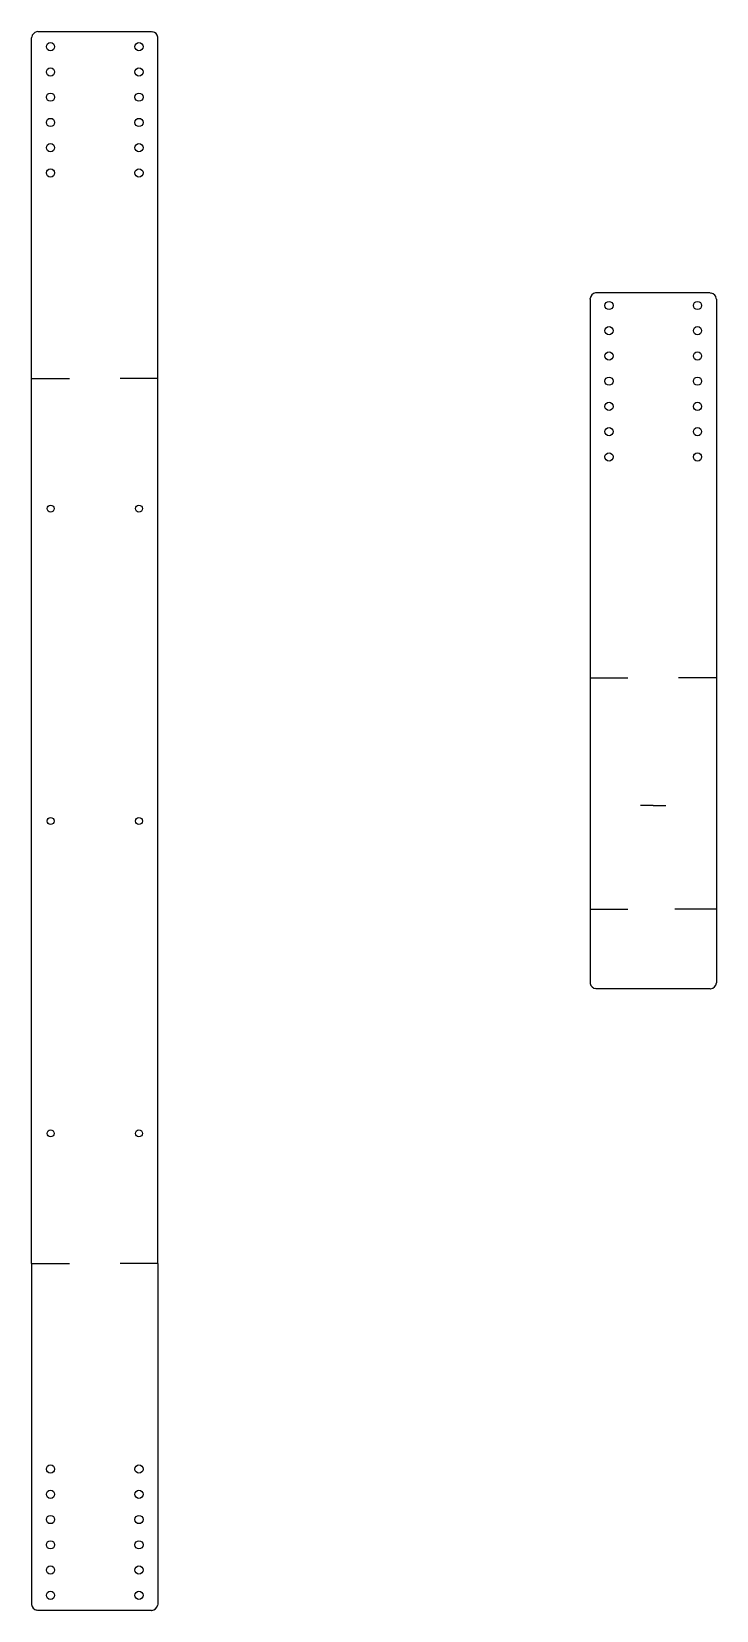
# Model space of a CAD drawing. Extents: x 0 to 1843, y 0 to 1314.
# Drawn here: x 1300 to 1843, y 63 to 1314 of the extents above; entities that cross this region are included whole.
import ezdxf

# ---------------------------------------------------------------- set-up
doc = ezdxf.new("R2010")
doc.units = 0
doc.linetypes.add('SLD-CONTINUA', pattern=[0])
doc.layers.get('0').update_dxf_attribs({"linetype": 'CONTINUOUS'})
doc.layers.add('MARCADO', color=5, linetype='CONTINUOUS')

msp = doc.modelspace()

# ---------------------------------------------------------------- linework, layer by layer
for p, q in [((1305.42774, 1313.965531), (1304.28167, 1313.683642)), ((1395.42774, 1313.965531), (1396.320317, 1313.795827)), ((1300.42774, 1308.965531), (1300.546291, 1309.664478)), ((1400.42774, 1308.965531), (1400.333669, 1309.608098)), ((1742.640107, 1101.957365), (1742.718708, 1102.559642)), ((1747.640107, 1106.957361), (1746.975185, 1106.863143)), ((1837.640106, 1106.957361), (1838.824324, 1106.660643)), ((1842.640109, 1101.957365), (1842.557325, 1102.528189)), ((1742.640107, 560.557363), (1742.769497, 559.775826)), ((1747.640107, 555.557363), (1747.04815, 555.635486)), ((1837.640109, 555.557363), (1838.091698, 555.599447)), ((1842.640109, 560.557363), (1842.61391, 560.206046)), ((1300.42774, 67.965531), (1300.442478, 67.731206)), ((1305.42774, 62.965531), (1304.546555, 63.1242)), ((1395.42774, 62.965531), (1395.6451, 62.979293)), ((1400.42774, 67.965531), (1400.231755, 66.987191))]:
    msp.add_line(p, q)
at = {"color": 7, "linetype": 'SLD-CONTINUA'}
for p, q in [((1305.42774, 1313.965531), (1395.42774, 1313.965531)), ((1300.42774, 1038.965531), (1300.42774, 1308.965531)), ((1400.42774, 1038.965531), (1400.42774, 1308.965531)), ((1742.640107, 1101.957365), (1742.640107, 560.557363)), ((1837.640106, 1106.957361), (1747.640107, 1106.957361)), ((1842.640109, 1101.957365), (1842.640109, 560.557363)), ((1300.42774, 337.965531), (1300.42774, 1038.965531)), ((1400.42774, 337.965531), (1400.42774, 1038.965531)), ((1837.640109, 555.557363), (1747.640107, 555.557363)), ((1300.42774, 337.965531), (1300.42774, 67.965531)), ((1400.42774, 337.965531), (1400.42774, 67.965531)), ((1395.42774, 62.965531), (1305.42774, 62.965531))]:
    msp.add_line(p, q, dxfattribs=at)
for centre, radius in [((1315.42774, 1301.965531), 3.25), ((1385.42774, 1301.965531), 3.25), ((1315.42774, 1281.965531), 3.25), ((1385.42774, 1281.965531), 3.25), ((1315.42774, 1261.965531), 3.25), ((1385.42774, 1261.965531), 3.25), ((1315.42774, 1241.965531), 3.25), ((1385.42774, 1241.965531), 3.25), ((1315.42774, 1221.965531), 3.25), ((1385.42774, 1221.965531), 3.25), ((1315.42774, 1201.965531), 3.25), ((1385.42774, 1201.965531), 3.25), ((1757.640107, 1096.957363), 3.25), ((1827.640107, 1096.957363), 3.25), ((1757.640107, 1076.957363), 3.25), ((1827.640107, 1076.957363), 3.25), ((1757.640107, 1056.957363), 3.25), ((1827.640107, 1056.957363), 3.25), ((1757.640107, 1036.957363), 3.25), ((1827.640107, 1036.957363), 3.25), ((1757.640107, 1016.957363), 3.25), ((1827.640107, 1016.957363), 3.25), ((1757.640107, 996.957363), 3.25), ((1827.640107, 996.957363), 3.25), ((1757.640107, 976.957363), 3.25), ((1827.640107, 976.957363), 3.25), ((1315.42774, 935.965531), 2.75), ((1385.42774, 935.965531), 2.75), ((1315.42774, 688.465531), 2.75), ((1385.42774, 688.465531), 2.75), ((1315.42774, 440.965531), 2.75), ((1385.42774, 440.965531), 2.75), ((1315.42774, 174.965531), 3.25), ((1385.42774, 174.965531), 3.25), ((1315.42774, 154.965531), 3.25), ((1385.42774, 154.965531), 3.25), ((1315.42774, 134.965531), 3.25), ((1385.42774, 134.965531), 3.25), ((1315.42774, 114.965531), 3.25), ((1385.42774, 114.965531), 3.25), ((1315.42774, 94.965531), 3.25), ((1385.42774, 94.965531), 3.25), ((1315.42774, 74.965531), 3.25), ((1385.42774, 74.965531), 3.25)]:
    msp.add_circle(centre, radius, dxfattribs=at)
for centre, start, end in [((1305.475885, 1308.828351), 103.818263501, 170.373462043), ((1395.386405, 1308.88382), 8.328908236, 79.234924003), ((1747.676665, 1101.912595), 98.064968583, 172.564531881), ((1837.60909, 1101.81057), 8.251799652, 75.933573577), ((1747.70235, 560.592504), 189.400552472, 262.481855863), ((1837.627755, 560.577876), 275.324049723, 355.735208335), ((1305.432618, 68.045063), 183.598898005, 259.792554102), ((1395.329157, 67.969301), 273.622849992, 348.672190691)]:
    msp.add_arc(centre, 5, start, end)
at = {"layer": 'MARCADO'}
for p, q in [((1300.42774, 1038.965531), (1330.42774, 1038.965531)), ((1400.42774, 1038.965531), (1370.42774, 1038.965531)), ((1742.640107, 801.957363), (1772.640107, 801.957363)), ((1842.640109, 801.957363), (1812.640109, 801.957363)), ((1792.640108, 700.777363), (1782.640108, 700.777363)), ((1792.640108, 700.777363), (1802.640108, 700.777363)), ((1742.640107, 618.557363), (1772.640107, 618.557363)), ((1839.640109, 618.557363), (1809.640109, 618.557363)), ((1842.640109, 618.557363), (1839.640109, 618.557363)), ((1300.42774, 337.965531), (1330.42774, 337.965531)), ((1400.42774, 337.965531), (1370.42774, 337.965531))]:
    msp.add_line(p, q, dxfattribs=at)

doc.saveas('drawing.dxf')
